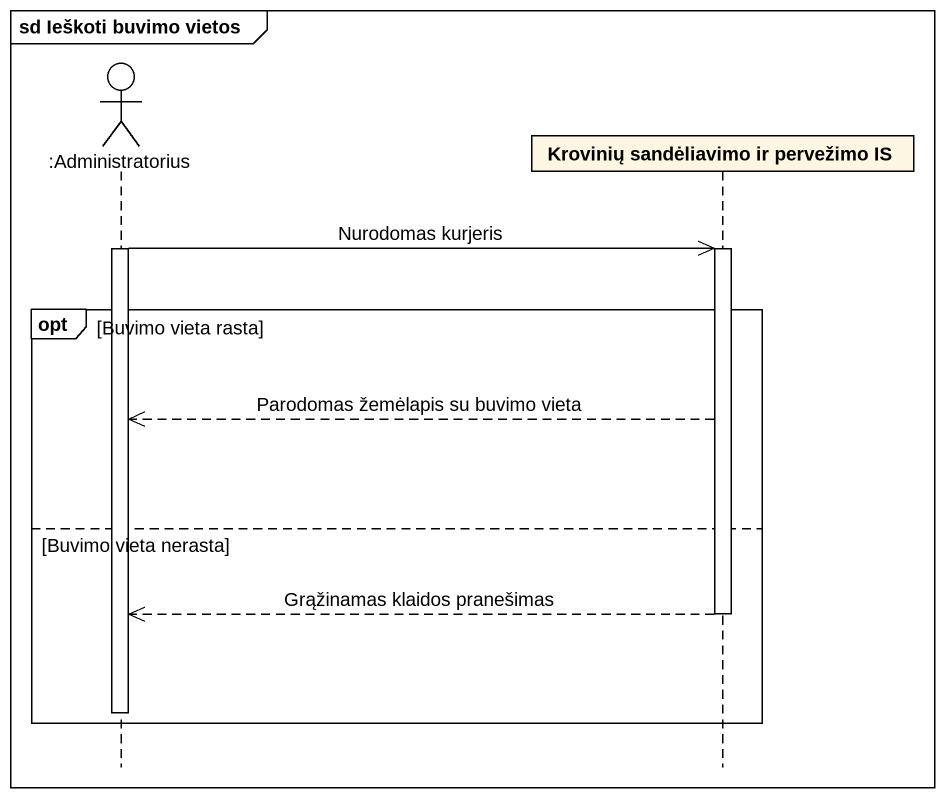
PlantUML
@startuml
mainframe sd Ieškoti buvimo vietos
hide footbox
actor ":Administratorius" as Administratorius
participant "Krovinių sandėliavimo ir pervežimo IS" as Krovinių_sandėliavimo_ir

activate Administratorius
Administratorius ->> Krovinių_sandėliavimo_ir : Nurodomas kurjeris
activate Krovinių_sandėliavimo_ir
opt Buvimo vieta rasta
  Krovinių_sandėliavimo_ir -->> Administratorius : Parodomas žemėlapis su buvimo vieta
else Buvimo vieta nerasta
  Krovinių_sandėliavimo_ir -->> Administratorius : Grąžinamas klaidos pranešimas
  deactivate Krovinių_sandėliavimo_ir
  deactivate Administratorius
end
@enduml
